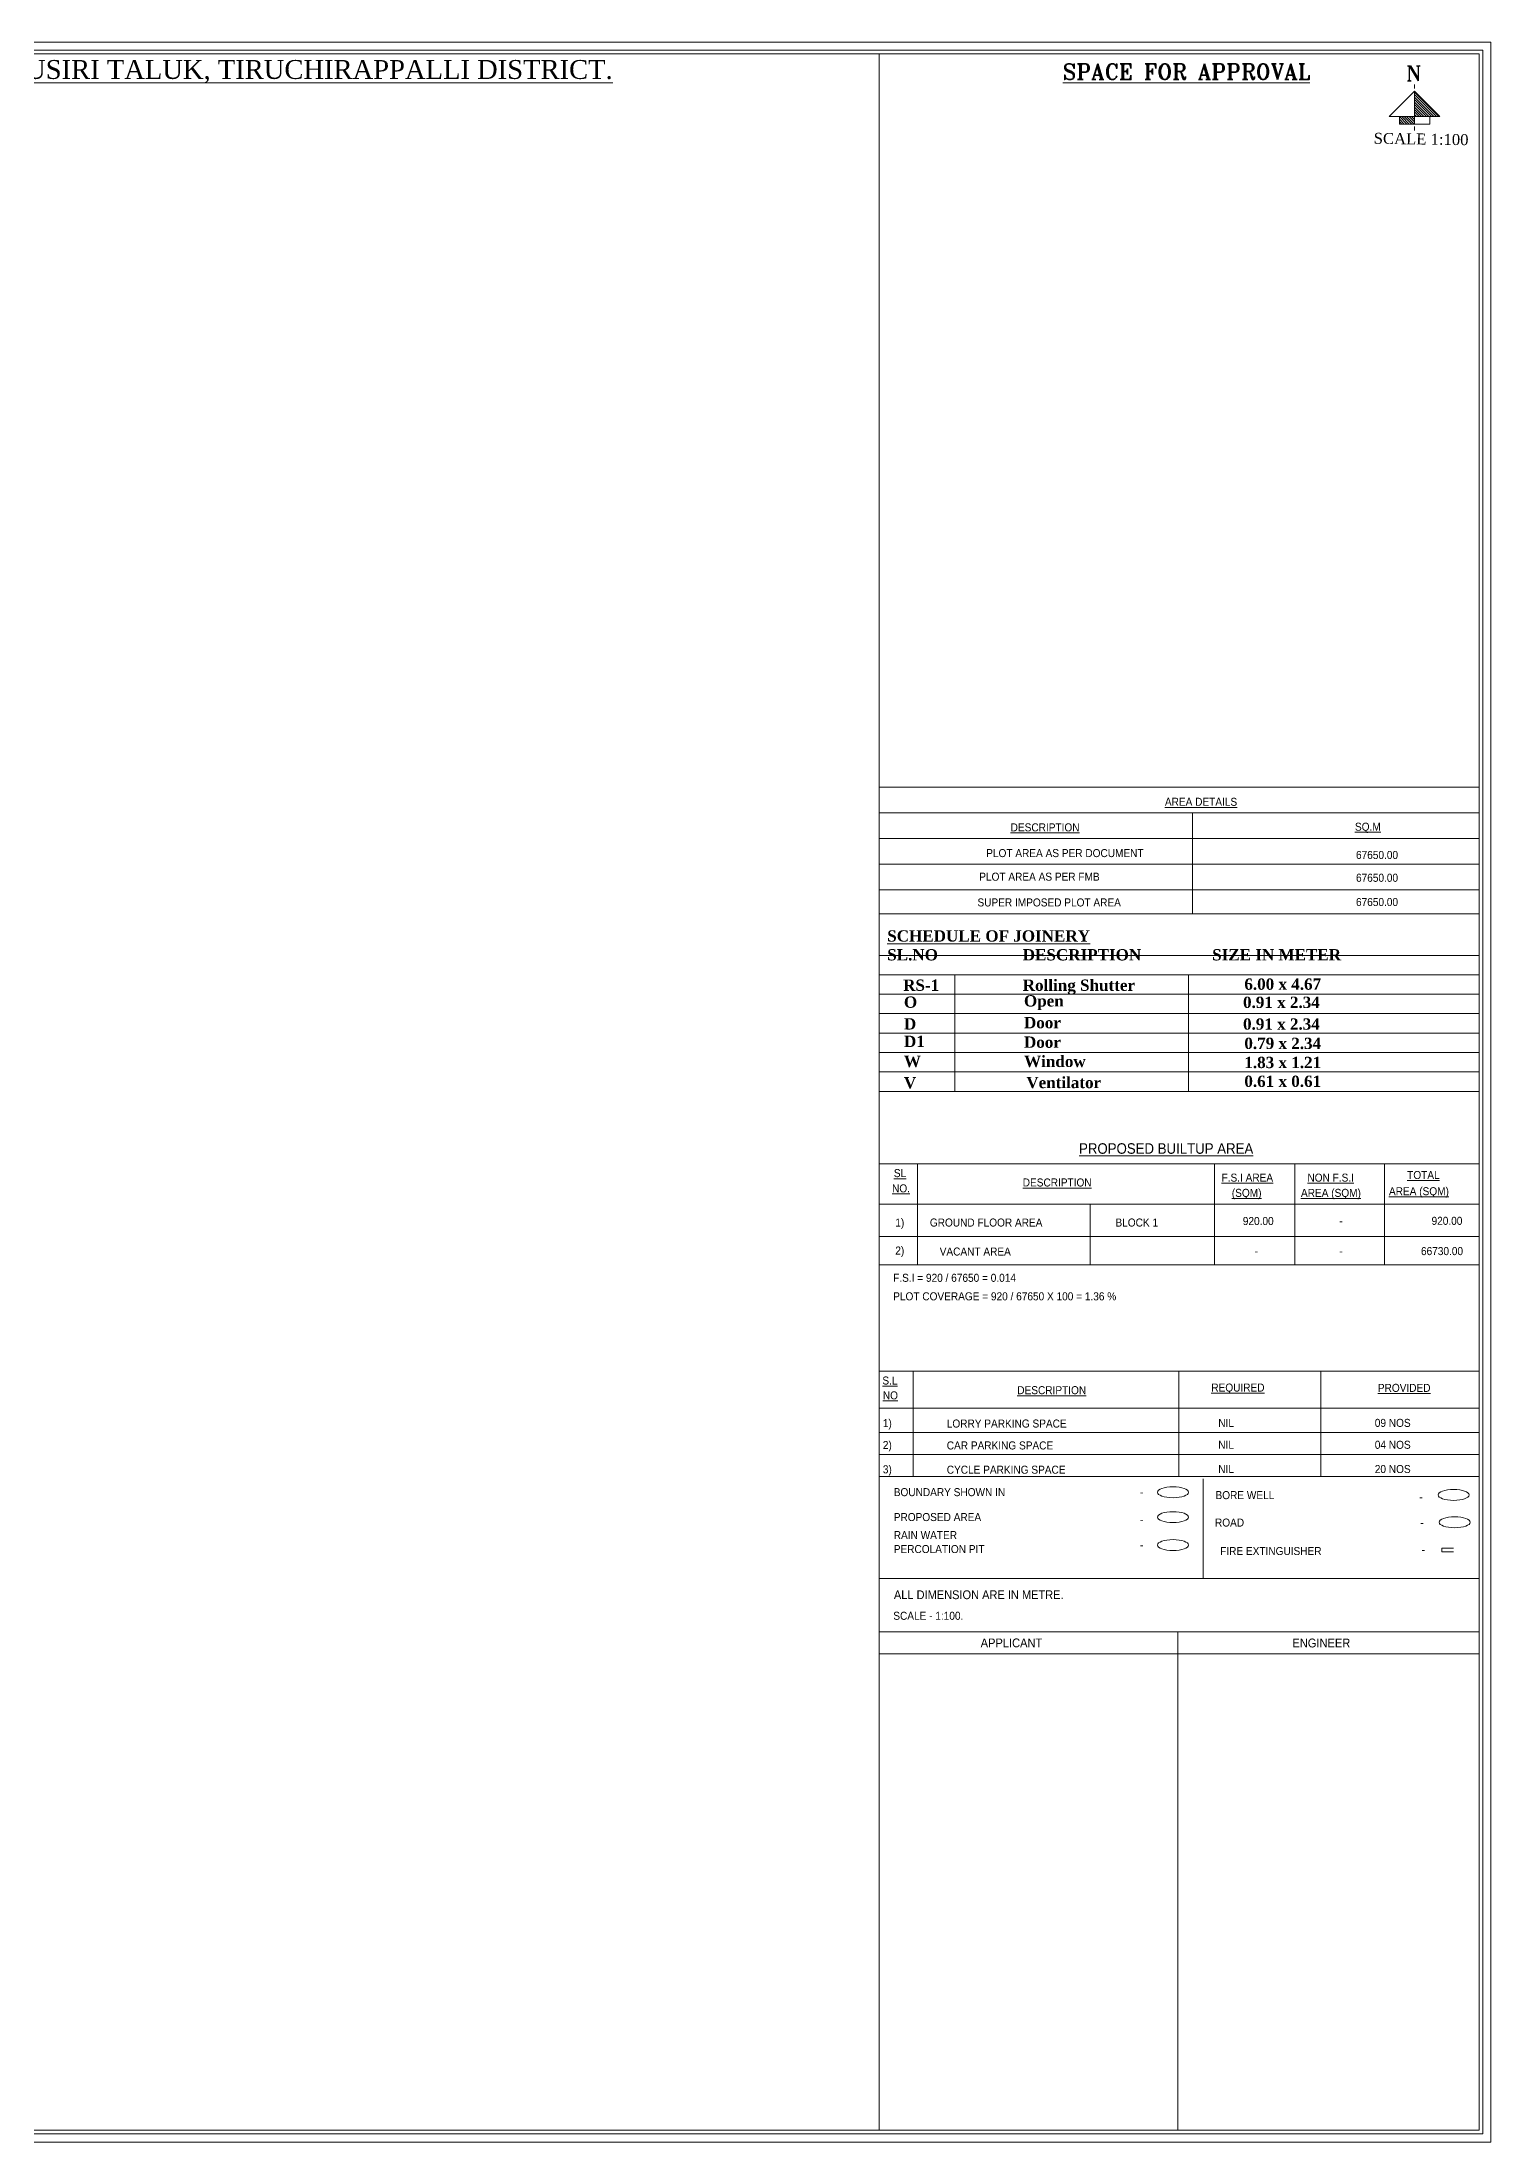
# Model space of a CAD drawing. Header units: metres. Extents: x 1610 to 5629, y 732 to 3974.
# Drawn here: x 1821.8 to 1872.2, y 836.5 to 909.6 of the extents above; entities that cross this region are included whole.
import ezdxf
from ezdxf.enums import TextEntityAlignment as Align

# ---------------------------------------------------------------- set-up
doc = ezdxf.new("R2010")
doc.units = ezdxf.units.M
doc.header["$MEASUREMENT"] = 0
doc.layers.get('0').update_dxf_attribs({"lineweight": 0})
doc.styles.add('Isa-', font='times.ttf')
doc.styles.add('ROMAND', font='swissc.ttf')
doc.styles.get("Standard").update_dxf_attribs({"font": 'verdana.ttf', "height": 0.23})
doc.styles.add('STYLE2', font='romant.shx', dxfattribs={"width": 0.8, "height": 4})
doc.styles.add('times', font='times.ttf')

msp = doc.modelspace()

# ---------------------------------------------------------------- hatches: boundary and pattern name
h = msp.add_hatch()
h.set_pattern_fill('ANSI31', scale=0.48778, angle=1710, style=0)
h.set_pattern_definition([(315, (1849.687587, 1021.85548), (0.04311404, 0.04311404), [])])
h.paths.add_polyline_path([(1869.549, 906.987), (1870.076, 906.987), (1870.427, 906.987), (1869.549, 907.865)])
h.paths.add_polyline_path([(1869.022, 906.987), (1869.022, 906.724), (1869.549, 906.724), (1869.549, 906.987)])

# ---------------------------------------------------------------- linework, layer by layer
at = {"color": 7, "ltscale": 0.25}
for p, q in [((1850.905, 836.874), (1850.905, 909.165)), ((1856.639, 883.634), (1866.577, 883.634)), ((1861.815, 879.219), (1861.815, 882.739)), ((1861.303, 854.218), (1861.303, 836.874))]:
    msp.add_line(p, q, dxfattribs=at)
at = {"color": 7}
for p, q in [((1868.671, 906.987), (1869.549, 907.865)), ((1869.549, 907.962), (1869.549, 908.103)), ((1869.549, 907.865), (1870.427, 906.987)), ((1869.549, 907.865), (1869.549, 906.724)), ((1869.022, 906.987), (1868.671, 906.987)), ((1869.022, 906.724), (1869.022, 906.987)), ((1870.076, 906.987), (1869.022, 906.987)), ((1870.076, 906.724), (1869.022, 906.724)), ((1870.427, 906.987), (1870.076, 906.987)), ((1870.076, 906.987), (1870.076, 906.724)), ((1869.549, 906.496), (1869.549, 906.636)), ((1871.797, 883.634), (1850.905, 883.634)), ((1871.797, 882.739), (1850.905, 882.739)), ((1871.797, 881.844), (1850.905, 881.844)), ((1871.797, 880.949), (1850.905, 880.949)), ((1871.797, 880.055), (1850.905, 880.055)), ((1871.797, 879.219), (1850.905, 879.219)), ((1850.905, 879.219), (1871.797, 879.219)), ((1850.905, 877.777), (1871.797, 877.777)), ((1850.905, 877.101), (1871.797, 877.101)), ((1853.545, 877.101), (1853.545, 876.424)), ((1861.675, 877.101), (1861.675, 876.284)), ((1850.905, 876.424), (1871.797, 876.424)), ((1853.545, 876.424), (1853.545, 873.04)), ((1861.675, 876.284), (1861.675, 873.04)), ((1850.905, 875.747), (1871.797, 875.747)), ((1850.905, 875.07), (1871.797, 875.07)), ((1850.905, 874.394), (1871.797, 874.394)), ((1850.905, 873.717), (1871.797, 873.717)), ((1850.905, 873.717), (1871.797, 873.717)), ((1871.797, 873.04), (1850.905, 873.04)), ((1850.905, 873.04), (1871.797, 873.04)), ((1850.905, 870.517), (1871.797, 870.517)), ((1850.905, 870.517), (1871.797, 870.517)), ((1850.905, 870.517), (1871.797, 870.517)), ((1862.581, 870.517), (1868.504, 870.517)), ((1868.504, 870.517), (1868.504, 870.517)), ((1868.504, 870.517), (1868.504, 870.517)), ((1871.797, 869.114), (1850.905, 869.114)), ((1850.905, 863.297), (1871.781, 863.297)), ((1850.905, 862.006), (1871.781, 862.006)), ((1850.905, 861.161), (1871.781, 861.161)), ((1850.905, 861.161), (1871.781, 861.161)), ((1850.905, 860.399), (1871.797, 860.399)), ((1850.921, 860.399), (1871.797, 860.399)), ((1850.921, 859.637), (1871.797, 859.637)), ((1862.194, 856.076), (1862.194, 859.554)), ((1870.503, 857.14), (1870.907, 857.14)), ((1870.503, 857.14), (1870.503, 857.012)), ((1870.503, 857.012), (1870.904, 857.012)), ((1850.905, 856.076), (1871.797, 856.076)), ((1851.514, 856.076), (1871.797, 856.076)), ((1851.514, 856.076), (1871.797, 856.076)), ((1851.514, 856.076), (1871.797, 856.076)), ((1851.514, 856.076), (1871.797, 856.076)), ((1850.905, 854.218), (1871.797, 854.218)), ((1850.905, 853.452), (1871.797, 853.452))]:
    msp.add_line(p, q, dxfattribs=at)
at = {"color": 7, "ltscale": 2}
for p, q in [((1856.639, 883.634), (1866.577, 883.634)), ((1858.256, 867.985), (1858.256, 869.114)), ((1850.905, 867.985), (1871.797, 867.985)), ((1850.905, 867.985), (1871.797, 867.985)), ((1858.256, 867.004), (1858.256, 867.985)), ((1850.905, 867.004), (1871.797, 867.004)), ((1850.905, 861.506), (1850.905, 865.422)), ((1852.09, 859.637), (1852.09, 863.297)), ((1861.343, 859.637), (1861.343, 863.297)), ((1866.283, 859.637), (1866.283, 863.297))]:
    msp.add_line(p, q, dxfattribs=at)
for points in [[(1743.091, 909.579), (1872.211, 909.579), (1872.211, 836.459), (1743.091, 836.459)], [(1743.371, 909.299), (1871.931, 909.299), (1871.931, 836.74), (1743.371, 836.74)], [(1743.505, 909.165), (1871.797, 909.165), (1871.797, 836.874), (1743.505, 836.874)]]:
    msp.add_lwpolyline(points, close=True, dxfattribs=at)
at = {"color": 7}
for points in [[(1850.905, 879.219), (1871.797, 879.219)], [(1852.238, 867.985), (1852.238, 870.517)], [(1862.581, 870.517), (1862.581, 867.985)], [(1862.581, 867.985), (1862.581, 870.517)], [(1865.378, 870.517), (1865.378, 867.985)], [(1865.378, 867.985), (1865.378, 870.517)], [(1865.378, 867.985), (1865.378, 870.517)], [(1868.504, 870.517), (1868.504, 867.985)], [(1852.238, 867.004), (1852.238, 867.985)], [(1862.581, 867.004), (1862.581, 867.985)], [(1865.378, 867.985), (1865.378, 867.004)], [(1865.378, 867.004), (1865.378, 867.985)], [(1865.378, 867.004), (1865.378, 867.985)], [(1868.504, 867.985), (1868.504, 867.004)]]:
    msp.add_lwpolyline(points, dxfattribs=at)
for centre in [(1861.139, 859.083), (1870.91, 858.989), (1861.139, 858.216), (1870.946, 858.038), (1861.139, 857.245)]:
    msp.add_ellipse(centre, major_axis=(-0.543, 0), ratio=0.347445, dxfattribs=at)

# ---------------------------------------------------------------- texts
at = {"color": 7, "style": 'STYLE2'}
msp.add_text('%%USPACE FOR APPROVAL', height=0.5484, dxfattribs=at).set_placement((1857.301, 908.268))
msp.add_text('N', height=0.522, dxfattribs=at).set_placement((1869.523, 908.493), align=Align.MIDDLE_CENTER)
at = {"color": 7, "style": 'ROMAND', "width": 1.1}
for s, height, p in [('%%UAREA DETAILS', 0.27859, (1863.373, 882.985)), ('%%UDESCRIPTION', 0.27859, (1857.884, 882.094)), ('%%USQ.M', 0.2786, (1868.372, 882.117)), ('PLOT AREA AS PER DOCUMENT', 0.27859, (1860.114, 881.199)), ('67650.00', 0.2786, (1868.975, 881.134)), ('PLOT AREA AS PER FMB', 0.27859, (1858.585, 880.377)), ('67650.00', 0.2786, (1868.975, 880.34)), ('SUPER IMPOSED PLOT AREA', 0.27859, (1859.323, 879.481)), ('67650.00', 0.2786, (1868.975, 879.495)), ('920.00', 0.2786, (1864.643, 868.387)), ('920.00', 0.2786, (1871.215, 868.395)), ('-', 0.279, (1867.047, 868.39)), ('-', 0.279, (1867.047, 868.39)), ('-', 0.279, (1864.1, 867.341)), ('-', 0.279, (1867.047, 867.341)), ('66730.00', 0.2786, (1871.238, 867.341))]:
    msp.add_text(s, height=height, dxfattribs=at).set_placement(p, align=Align.RIGHT)
for s, height, p in [('%%UPROPOSED BUILTUP AREA', 0.3656, (1857.867, 870.869)), ('%%USL', 0.2786, (1851.418, 870.056)), ('%%UF.S.I AREA', 0.27859, (1862.829, 869.899)), ('%%UNON F.S.I', 0.27859, (1865.819, 869.899)), ('%%UTOTAL', 0.2786, (1869.292, 869.99)), ('%%UNO.', 0.2786, (1851.356, 869.525)), ('%%UDESCRIPTION', 0.27859, (1855.906, 869.73)), ('%%U(SQM)', 0.2786, (1863.187, 869.368)), ('%%UAREA (SQM)', 0.27859, (1865.595, 869.368)), ('%%UAREA (SQM)', 0.27859, (1868.659, 869.425)), ('1)', 0.2786, (1851.469, 868.335)), ('GROUND FLOOR AREA', 0.27859, (1852.672, 868.335)), ('BLOCK 1', 0.2786, (1859.135, 868.335)), ('2)', 0.2786, (1851.469, 867.359)), ('VACANT AREA', 0.27859, (1853.015, 867.325)), ('F.S.I = 920 / 67650 = 0.014', 0.27859, (1851.395, 866.411)), ('PLOT COVERAGE = 920 / 67650 X 100 = 1.36 %%%', 0.27859, (1851.395, 865.766)), ('%%US.L', 0.2786, (1851.019, 862.834)), ('%%UREQUIRED', 0.27859, (1862.473, 862.588)), ('%%UPROVIDED', 0.27859, (1868.272, 862.578)), ('%%UNO', 0.2786, (1851.035, 862.317)), ('%%UDESCRIPTION', 0.27859, (1855.716, 862.498)), ('1)', 0.2786, (1851.035, 861.35)), ('LORRY PARKING SPACE', 0.27859, (1853.261, 861.336)), ('NIL', 0.2786, (1862.715, 861.359)), ('09 NOS', 0.2786, (1868.165, 861.359)), ('2)', 0.2786, (1851.035, 860.588)), ('CAR PARKING SPACE', 0.27859, (1853.261, 860.574)), ('NIL', 0.2786, (1862.715, 860.597)), ('04 NOS', 0.2786, (1868.165, 860.597)), ('3)', 0.2786, (1851.035, 859.743)), ('CYCLE PARKING SPACE', 0.27859, (1853.261, 859.729)), ('NIL', 0.2786, (1862.715, 859.752)), ('20 NOS', 0.2786, (1868.165, 859.752)), ('BOUNDARY SHOWN IN', 0.27859, (1851.415, 858.948)), ('-', 0.279, (1859.989, 858.948)), ('BORE WELL', 0.2786, (1862.618, 858.844)), ('-', 0.279, (1869.714, 858.778)), ('PROPOSED AREA', 0.27859, (1851.415, 858.08)), ('RAIN WATER ', 0.27859, (1851.415, 857.452)), ('-', 0.279, (1859.989, 857.997)), ('ROAD', 0.2786, (1862.6, 857.888)), ('-', 0.279, (1869.75, 857.888)), ('PERCOLATION PIT', 0.27859, (1851.415, 856.966)), ('-', 0.279, (1859.989, 857.109)), ('FIRE EXTINGUISHER', 0.27859, (1862.781, 856.897)), ('-', 0.279, (1869.796, 856.951)), ('ALL DIMENSION ARE IN METRE.', 0.30467, (1851.42, 855.362)), ('SCALE - 1:100.', 0.27859, (1851.399, 854.643)), ('APPLICANT', 0.3064, (1854.441, 853.684)), ('ENGINEER', 0.3064, (1865.296, 853.681))]:
    msp.add_text(s, height=height, dxfattribs=at).set_placement(p)
at = {"color": 7, "insert": (1743.86, 908.952), "char_height": 0.65808, "width": 95.81967, "attachment_point": 1, "style": 'Isa-'}
msp.add_mtext('{\\LPLAN SHOWING THE PROPOSED CONSTRUCTION OF COMMERCIAL GODOWN BUILDING IN S.F.NO.146/2A,2B,2C, 147/3A,3B,148/5A AT THULAIYANATHAM VILLAGE, MUSIRI TALUK, TIRUCHIRAPPALLI DISTRICT. }', dxfattribs=at)
at = {"color": 7, "insert": (1868.131, 906.42), "char_height": 0.38366, "width": 3.90347, "attachment_point": 1, "rotation": 359.11242, "style": 'times'}
msp.add_mtext('SCALE 1:100', dxfattribs=at)
at = {"color": 7, "ltscale": 0.1, "insert": (1851.188, 878.65), "char_height": 0.393168, "width": 116.74749, "attachment_point": 1}
msp.add_mtext('{\\fTimes New Roman|b1|i0|c0|p18;\\LSCHEDULE OF JOINERY\\l\\PSL.NO^I^IDESCRIPTION\\fArial|b1|i0|c0|p34;^I^I  \\fTimes New Roman|b1|i0|c0|p18;SIZE IN METER\\H1.8374x; }', dxfattribs=at)
at = {"color": 7, "char_height": 0.39317, "attachment_point": 1}
for s, insert, width in [('{\\fTimes New Roman|b1|i0|c0|p18;RS-1}', (1851.742, 876.935), 0.71008), ('{\\fTimes New Roman|b1|i0|c0|p18;Rolling Shutter}', (1855.906, 876.935), 5.70267), ('{\\fTimes New Roman|b1|i0|c0|p18;6.00 x 4.67}', (1863.623, 876.973), 2.61243), ('{\\fTimes New Roman|b1|i0|c0|p18;O}', (1851.768, 876.346), 0.41925), ('{\\fTimes New Roman|b1|i0|c0|p18;  Open             }', (1855.651, 876.39), 4.09581), ('{\\fTimes New Roman|b1|i0|c0|p18;0.91 x 2.34}', (1863.577, 876.339), 2.61243), ('{\\fTimes New Roman|b1|i0|c0|p18;D}', (1851.768, 875.589), 0.41925), ('{\\fTimes New Roman|b1|i0|c0|p18;  Door                  }', (1855.651, 875.633), 4.09581), ('{\\fTimes New Roman|b1|i0|c0|p18;0.91 x 2.34}', (1863.577, 875.583), 2.61243), ('{\\fTimes New Roman|b1|i0|c0|p18;D1}', (1851.768, 874.979), 0.70952), ('{\\fTimes New Roman|b1|i0|c0|p18;  Door                  }', (1855.651, 874.953), 4.09581), ('{\\fTimes New Roman|b1|i0|c0|p18;0.79 x 2.34}', (1863.623, 874.91), 2.61243), ('{\\fTimes New Roman|b1|i0|c0|p18;W}', (1851.768, 874.285), 0.54794), ('{\\fTimes New Roman|b1|i0|c0|p18;Window}', (1855.953, 874.283), 1.99929), ('{\\fTimes New Roman|b1|i0|c0|p18;1.83 x 1.21}', (1863.623, 874.245), 2.61243), ('{\\fTimes New Roman|b1|i0|c0|p18;V}', (1851.768, 873.537), 0.41925), ('{\\fTimes New Roman|b1|i0|c0|p18;Ventilator}', (1856.031, 873.547), 2.35731), ('{\\fTimes New Roman|b1|i0|c0|p18;0.61 x 0.61}', (1863.623, 873.589), 2.61243)]:
    msp.add_mtext(s, dxfattribs=dict(at, insert=insert, width=width))

doc.saveas('drawing.dxf')
